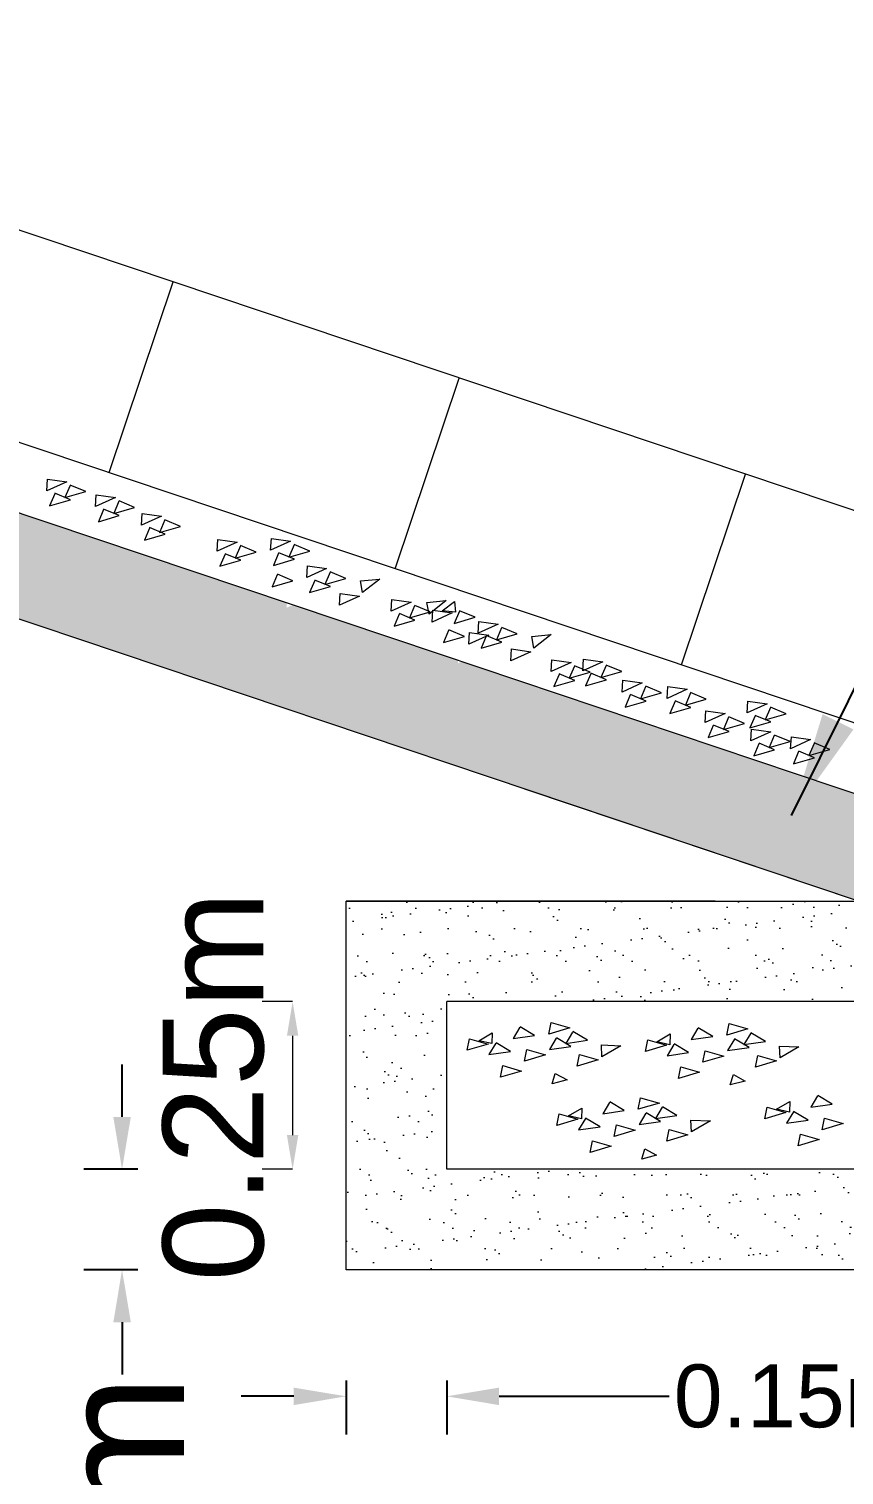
# Model space of a CAD drawing. Header units: inches. Extents: x 15 to 141071, y -30183 to 14738.
# Drawn here: x 69882.05 to 69889.83, y -8794.79 to -8780.98 of the extents above; entities that cross this region are included whole.
import ezdxf

# ---------------------------------------------------------------- set-up
doc = ezdxf.new("R2010")
doc.units = ezdxf.units.IN
doc.header["$MEASUREMENT"] = 0
doc.header["$PDMODE"] = 3
doc.layers.add('LINE', color=7, linetype='Continuous')
doc.styles.add('dim', font='isocp.shx')
doc.styles.get("Standard").update_dxf_attribs({"font": 'arial.ttf'})
doc.dimstyles.get("Standard").update_dxf_attribs({"dimtxt": 0.18, "dimasz": 0.18, "dimexe": 0.18, "dimexo": 0.0625, "dimgap": 0.09, "dimtad": 0, "dimtih": 1, "dimtoh": 1, "dimdec": 4, "dimzin": 0, "dimdsep": 46, "dimtxsty": 'Standard', "dimcen": 0.09, "dimadec": 0, "dimazin": 0, "dimtfac": 1, "dimtdec": 4, "dimtofl": 0, "dimtmove": 0, "dimatfit": 3, "dimfxl": 1, "dimtolj": 1, "dimtzin": 0, "dimarcsym": 0})
doc.dimstyles.new('STANDARD$0', dxfattribs={"dimscale": 0, "dimtxt": 8, "dimasz": 8, "dimexe": 4, "dimexo": 0, "dimgap": 2, "dimtad": 1, "dimdec": 0, "dimzin": 0, "dimdsep": 46, "dimtxsty": 'dim', "dimblk": 'DOTSMALL', "dimcen": 1, "dimclrd": 6, "dimclre": 6, "dimclrt": 256, "dimadec": 0, "dimazin": 0, "dimtfac": 1, "dimtdec": 0, "dimtix": 1, "dimtofl": 0, "dimtmove": 1, "dimatfit": 3, "dimldrblk": 'DOTSMALL', "dimfxl": 6, "dimtolj": 1, "dimtzin": 0, "dimarcsym": 0})

# ---------------------------------------------------------------- blocks, each defined once
blk = doc.blocks.new('*D186')
at = {"layer": 'Defpoints', "color": 0, "linetype": 'ByBlock', "ltscale": 0.5, "transparency": 16777216}
for p in [(69886.034, -8791.867), (69885.074, -8792.827), (69885.074, -8794.034)]:
    blk.add_point(p, dxfattribs=at)
at = {"layer": 'LINE', "color": 0, "lineweight": -2, "ltscale": 0.5, "transparency": 16777216}
for p, q in [((69885.074, -8793.884), (69885.074, -8794.398)), ((69886.034, -8793.884), (69886.034, -8794.398)), ((69884.574, -8794.034), (69884.074, -8794.034)), ((69886.534, -8794.034), (69888.155, -8794.034))]:
    blk.add_line(p, q, dxfattribs=at)
at = {"layer": 'LINE', "color": 0, "linetype": 'ByBlock', "ltscale": 0.5, "transparency": 16777216}
for points in [[(69884.574, -8793.951), (69884.574, -8794.118), (69885.074, -8794.034)], [(69886.534, -8793.951), (69886.534, -8794.118), (69886.034, -8794.034)]]:
    blk.add_solid(points, dxfattribs=at)
at = {"layer": 'LINE', "color": 0, "linetype": 'ByBlock', "lineweight": 20, "ltscale": 0.5, "transparency": 16777216, "insert": (69889.365, -8794.034), "char_height": 0.5, "attachment_point": 5}
blk.add_mtext('\\A1;{\\H1.2x;0.15m}', dxfattribs=at)
blk = doc.blocks.new('*D187')
at = {"layer": 'Defpoints', "color": 0, "linetype": 'ByBlock', "ltscale": 0.5, "transparency": 16777216}
for p in [(69886.034, -8791.867), (69882.936, -8792.827), (69886.034, -8792.827)]:
    blk.add_point(p, dxfattribs=at)
at = {"layer": 'LINE', "color": 0, "lineweight": -2, "ltscale": 0.5, "transparency": 16777216}
for p, q in [((69882.936, -8791.367), (69882.936, -8790.867)), ((69883.086, -8791.867), (69882.572, -8791.867)), ((69883.086, -8792.827), (69882.572, -8792.827)), ((69882.936, -8793.327), (69882.936, -8793.827))]:
    blk.add_line(p, q, dxfattribs=at)
at = {"layer": 'LINE', "color": 0, "linetype": 'ByBlock', "ltscale": 0.5, "transparency": 16777216}
for points in [[(69882.853, -8791.367), (69883.02, -8791.367), (69882.936, -8791.867)], [(69882.853, -8793.327), (69883.02, -8793.327), (69882.936, -8792.827)]]:
    blk.add_solid(points, dxfattribs=at)
at = {"layer": 'LINE', "color": 0, "linetype": 'ByBlock', "lineweight": 20, "ltscale": 0.5, "transparency": 16777216, "insert": (69882.936, -8796.158), "char_height": 1, "attachment_point": 5, "rotation": 90}
blk.add_mtext('\\A1;{\\H1.2x;0.15m}', dxfattribs=at)
blk = doc.blocks.new('*D188')
at = {"layer": 'Defpoints', "color": 0, "linetype": 'ByBlock', "ltscale": 0.5, "transparency": 16777216}
for p in [(69895.634, -8792.827), (69886.034, -8793.18), (69886.034, -8795.309)]:
    blk.add_point(p, dxfattribs=at)
at = {"layer": 'LINE', "color": 0, "lineweight": -2, "ltscale": 0.5, "transparency": 16777216}
for p, q in [((69886.034, -8795.159), (69886.034, -8795.673)), ((69895.634, -8795.159), (69895.634, -8795.673)), ((69886.534, -8795.309), (69889.652, -8795.309)), ((69895.134, -8795.309), (69892.017, -8795.309))]:
    blk.add_line(p, q, dxfattribs=at)
at = {"layer": 'LINE', "color": 0, "linetype": 'ByBlock', "ltscale": 0.5, "transparency": 16777216}
for points in [[(69886.534, -8795.226), (69886.534, -8795.392), (69886.034, -8795.309)], [(69895.134, -8795.226), (69895.134, -8795.392), (69895.634, -8795.309)]]:
    blk.add_solid(points, dxfattribs=at)
at = {"layer": 'LINE', "color": 0, "linetype": 'ByBlock', "lineweight": 20, "ltscale": 0.5, "transparency": 16777216, "insert": (69890.834, -8795.309), "char_height": 0.5, "attachment_point": 5}
blk.add_mtext('\\A1;{\\H1.2x;1.50m}', dxfattribs=at)
blk = doc.blocks.new('*D189')
at = {"layer": 'Defpoints', "color": 0, "linetype": 'ByBlock', "ltscale": 0.5, "transparency": 16777216}
for p in [(69848.886, -8775.512), (69895.565, -8792.827), (69848.886, -8801.51)]:
    blk.add_point(p, dxfattribs=at)
at = {"layer": 'LINE', "color": 0, "lineweight": -2, "ltscale": 0.5, "transparency": 16777216}
for p, q in [((69848.886, -8801.36), (69848.886, -8801.69)), ((69895.565, -8801.36), (69895.565, -8801.69)), ((69849.886, -8801.51), (69871.658, -8801.51)), ((69894.565, -8801.51), (69872.775, -8801.51))]:
    blk.add_line(p, q, dxfattribs=at)
at = {"layer": 'LINE', "color": 0, "linetype": 'ByBlock', "ltscale": 0.5, "transparency": 16777216}
for points in [[(69849.886, -8801.344), (69849.886, -8801.677), (69848.886, -8801.51)], [(69894.565, -8801.344), (69894.565, -8801.677), (69895.565, -8801.51)]]:
    blk.add_solid(points, dxfattribs=at)
at = {"layer": 'LINE', "color": 0, "linetype": 'ByBlock', "lineweight": 20, "ltscale": 0.5, "transparency": 16777216, "insert": (69872.216, -8801.51), "char_height": 0.85, "attachment_point": 5}
blk.add_mtext('\\A1;{\\H1.765x;L}', dxfattribs=at)
blk = doc.blocks.new('*D190')
at = {"layer": 'Defpoints', "color": 0, "linetype": 'ByBlock', "ltscale": 0.5, "transparency": 16777216}
for p in [(69863.729, -8784.868), (69895.634, -8792.827), (69863.729, -8798.178)]:
    blk.add_point(p, dxfattribs=at)
at = {"layer": 'LINE', "color": 0, "lineweight": -2, "ltscale": 0.5, "transparency": 16777216}
for p, q in [((69863.729, -8798.028), (69863.729, -8798.358)), ((69895.634, -8798.028), (69895.634, -8798.358)), ((69864.729, -8798.178), (69876.725, -8798.178)), ((69894.634, -8798.178), (69879.554, -8798.178))]:
    blk.add_line(p, q, dxfattribs=at)
at = {"layer": 'LINE', "color": 0, "linetype": 'ByBlock', "ltscale": 0.5, "transparency": 16777216}
for points in [[(69864.729, -8798.012), (69864.729, -8798.345), (69863.729, -8798.178)], [(69894.634, -8798.012), (69894.634, -8798.345), (69895.634, -8798.178)]]:
    blk.add_solid(points, dxfattribs=at)
at = {"layer": 'LINE', "color": 0, "linetype": 'ByBlock', "lineweight": 20, "ltscale": 0.5, "transparency": 16777216, "insert": (69878.139, -8798.178), "char_height": 0.85, "attachment_point": 5}
blk.add_mtext('\\A1;{\\H1.765x;L/2}', dxfattribs=at)

msp = doc.modelspace()

# ---------------------------------------------------------------- hatches: boundary and pattern name
at = {"linetype": 'Continuous', "lineweight": 20, "ltscale": 0.5}
h = msp.add_hatch(dxfattribs=at)
h.set_pattern_fill('AR-SAND', color=0, scale=0.008, angle=8, style=0)
h.set_pattern_definition([(45.5, (67770.71504, -8182.7452), (-0.067166206, 0.38593879), [0, -0.308864, 0, -0.34544, 0, -0.3302]), (15.5, (67770.71504, -8182.7452), (0.27630863, 0.61792845), [0, -0.166624, 0, -0.278384, 0, -0.10668]), (335.5, (67770.46754, -8182.77998), (0.626475576, 0.089206447), [0, -0.1016, 0, -0.36576, 0, -0.47752]), (325.5, (67770.46754, -8182.78), (0.58007985, 0.26162105), [0, -0.0508, 0, -0.239776, 0, -0.27432])])
h.paths.add_polyline_path([(69886.175368, -8787.022797), (69886.141647, -8787.038163), (69886.143212, -8787.011997), (69885.963955, -8786.951792), (69884.563624, -8786.481479), (69884.505877, -8786.507795), (69884.508557, -8786.462985), (69879.913122, -8784.91957), (69879.607476, -8785.829614), (69891.616956, -8789.863097), (69891.091906, -8789.936888), (69892.569552, -8790.698653), (69895.643867, -8790.266586), (69895.634469, -8790.199714)])
h.paths.add_polyline_path([(69884.627773, -8789.328602), (69884.232881, -8786.518796), (69885.256548, -8786.374929), (69885.65144, -8789.184735)], flags=25)
h = msp.add_hatch(dxfattribs=at)
h.set_pattern_fill('AR-SAND', color=0, scale=0.008, style=0)
h.set_pattern_definition([(37.5, (69576.77145, -8325.5534), (-0.01280025, 0.39153059), [0, -0.308864, 0, -0.34544, 0, -0.3302]), (7.5, (69576.77145, -8325.5534), (0.35961863, 0.5734601), [0, -0.166624, 0, -0.278384, 0, -0.10668]), (327.5, (69576.5215, -8325.5534), (0.6327939, 0.00114975), [0, -0.1016, 0, -0.36576, 0, -0.47752]), (317.5, (69576.5215, -8325.5534), (0.61084516, 0.17834346), [0, -0.0508, 0, -0.239776, 0, -0.27432])])
h.paths.add_polyline_path([(69890.741094, -8789.307243), (69885.074469, -8789.307243), (69885.074469, -8792.827243), (69895.634469, -8792.827243), (69895.634469, -8791.867243), (69886.034469, -8791.867243), (69886.034469, -8790.267243), (69892.661094, -8790.267243)])

# ---------------------------------------------------------------- linework, layer by layer
at = {"color": 0, "linetype": 'Continuous', "lineweight": 20, "ltscale": 0.5}
for p, q in [((69897.074469, -8787.982822), (69858.138329, -8774.905798)), ((69896.892921, -8789.947243), (69858.162068, -8776.939167)), ((69885.963955, -8786.951792), (69864.688692, -8779.806319)), ((69882.812513, -8785.218222), (69883.423804, -8783.398134)), ((69889.961931, -8789.307243), (69874.999374, -8784.281945)), ((69885.542645, -8786.13516), (69886.153937, -8784.315071)), ((69882.217657, -8785.39196), (69882.224388, -8785.279402)), ((69882.408092, -8785.305177), (69882.217657, -8785.39196)), ((69882.224388, -8785.279402), (69882.408092, -8785.305177)), ((69888.272778, -8787.052097), (69888.88407, -8785.232009)), ((69882.293966, -8785.419591), (69882.245034, -8785.53567)), ((69882.444467, -8785.477874), (69882.295813, -8785.41521)), ((69882.440632, -8785.340938), (69882.3917, -8785.457017)), ((69882.3917, -8785.457017), (69882.591133, -8785.39922)), ((69882.591133, -8785.39922), (69882.442479, -8785.336556)), ((69882.682461, -8785.542927), (69882.689192, -8785.43037)), ((69882.872896, -8785.456145), (69882.682461, -8785.542927)), ((69882.689192, -8785.43037), (69882.872896, -8785.456145)), ((69882.245034, -8785.53567), (69882.444467, -8785.477874)), ((69882.75877, -8785.570559), (69882.709837, -8785.686638)), ((69882.909271, -8785.628841), (69882.760617, -8785.566177)), ((69882.905436, -8785.491905), (69882.856503, -8785.607984)), ((69882.856503, -8785.607984), (69883.055937, -8785.550188)), ((69883.055937, -8785.550188), (69882.907283, -8785.487524)), ((69882.709837, -8785.686638), (69882.909271, -8785.628841)), ((69883.121409, -8785.719646), (69883.128139, -8785.607089)), ((69883.311843, -8785.632864), (69883.121409, -8785.719646)), ((69883.128139, -8785.607089), (69883.311843, -8785.632864)), ((69883.293604, -8785.789085), (69883.493037, -8785.731289)), ((69883.344383, -8785.668625), (69883.295451, -8785.784704)), ((69883.493037, -8785.731289), (69883.344383, -8785.668625)), ((69883.197717, -8785.747278), (69883.148785, -8785.863357)), ((69883.148785, -8785.863357), (69883.348218, -8785.805561)), ((69883.348218, -8785.805561), (69883.199564, -8785.742897)), ((69883.842648, -8785.968768), (69883.849379, -8785.856211)), ((69883.849379, -8785.856211), (69884.033083, -8785.881986)), ((69884.354012, -8785.959609), (69884.360743, -8785.847051)), ((69884.544447, -8785.872826), (69884.354012, -8785.959609)), ((69884.360743, -8785.847051), (69884.544447, -8785.872826)), ((69884.033083, -8785.881986), (69883.842648, -8785.968768)), ((69883.918957, -8785.9964), (69883.870025, -8786.112479)), ((69884.069458, -8786.054683), (69883.920804, -8785.992019)), ((69884.065623, -8785.917747), (69884.016691, -8786.033826)), ((69884.016691, -8786.033826), (69884.216124, -8785.976029)), ((69884.216124, -8785.976029), (69884.06747, -8785.913365)), ((69884.430321, -8785.987241), (69884.381389, -8786.103319)), ((69884.580822, -8786.045523), (69884.432168, -8785.982859)), ((69884.576987, -8785.908587), (69884.528055, -8786.024666)), ((69884.528055, -8786.024666), (69884.727488, -8785.96687)), ((69884.727488, -8785.96687), (69884.578834, -8785.904205)), ((69883.870025, -8786.112479), (69884.069458, -8786.054683)), ((69884.381389, -8786.103319), (69884.580822, -8786.045523)), ((69884.698074, -8786.219898), (69884.704805, -8786.107341)), ((69884.888509, -8786.133116), (69884.698074, -8786.219898)), ((69884.704805, -8786.107341), (69884.888509, -8786.133116)), ((69884.416205, -8786.193036), (69884.367272, -8786.309115)), ((69884.367272, -8786.309115), (69884.566706, -8786.251318)), ((69884.566706, -8786.251318), (69884.418052, -8786.188654)), ((69884.774383, -8786.24753), (69884.72545, -8786.363609)), ((69884.924884, -8786.305813), (69884.77623, -8786.243149)), ((69884.921048, -8786.168877), (69884.872116, -8786.284956)), ((69884.872116, -8786.284956), (69885.07155, -8786.227159)), ((69885.07155, -8786.227159), (69884.922896, -8786.164495)), ((69885.210242, -8786.252374), (69885.394774, -8786.233422)), ((69885.230653, -8786.36327), (69885.210242, -8786.252374)), ((69885.394774, -8786.233422), (69885.230653, -8786.36327)), ((69884.72545, -8786.363609), (69884.924884, -8786.305813)), ((69885.010721, -8786.483636), (69885.017452, -8786.371078)), ((69885.201156, -8786.396854), (69885.010721, -8786.483636)), ((69885.017452, -8786.371078), (69885.201156, -8786.396854)), ((69885.504149, -8786.540434), (69885.51088, -8786.427876)), ((69885.51088, -8786.427876), (69885.694584, -8786.453652)), ((69885.694584, -8786.453652), (69885.504149, -8786.540434)), ((69885.580458, -8786.568066), (69885.531526, -8786.684145)), ((69885.730959, -8786.626348), (69885.582305, -8786.563684)), ((69885.727124, -8786.489412), (69885.678192, -8786.605491)), ((69885.678192, -8786.605491), (69885.877625, -8786.547695)), ((69885.877625, -8786.547695), (69885.728971, -8786.485031)), ((69885.845546, -8786.457454), (69886.030078, -8786.438501)), ((69885.865957, -8786.568349), (69885.845546, -8786.457454)), ((69886.030078, -8786.438501), (69885.865957, -8786.568349)), ((69885.895392, -8786.644495), (69885.902122, -8786.531937)), ((69886.085826, -8786.557712), (69885.895392, -8786.644495)), ((69885.902122, -8786.531937), (69886.085826, -8786.557712)), ((69885.991477, -8786.538493), (69886.10693, -8786.447089)), ((69886.118203, -8786.549178), (69885.991477, -8786.538493)), ((69886.15492, -8786.540519), (69886.105988, -8786.656598)), ((69886.10693, -8786.447089), (69886.118203, -8786.549178)), ((69886.305421, -8786.598802), (69886.156767, -8786.536138)), ((69885.531526, -8786.684145), (69885.730959, -8786.626348)), ((69886.105988, -8786.656598), (69886.305421, -8786.598802)), ((69886.333844, -8786.750267), (69886.340574, -8786.63771)), ((69886.524278, -8786.663485), (69886.333844, -8786.750267)), ((69886.340574, -8786.63771), (69886.524278, -8786.663485)), ((69886.556818, -8786.699246), (69886.507886, -8786.815324)), ((69886.707319, -8786.757528), (69886.558665, -8786.694864)), ((69886.051974, -8786.723404), (69886.003042, -8786.839483)), ((69886.003042, -8786.839483), (69886.202475, -8786.781687)), ((69886.202475, -8786.781687), (69886.053821, -8786.719023)), ((69886.244593, -8786.855278), (69886.251324, -8786.742721)), ((69886.435028, -8786.768496), (69886.244593, -8786.855278)), ((69886.251324, -8786.742721), (69886.435028, -8786.768496)), ((69886.410152, -8786.777899), (69886.36122, -8786.893978)), ((69886.36122, -8786.893978), (69886.560653, -8786.836181)), ((69886.560653, -8786.836181), (69886.411999, -8786.773517)), ((69886.507886, -8786.815324), (69886.707319, -8786.757528)), ((69886.846012, -8786.782743), (69887.030544, -8786.76379)), ((69886.866423, -8786.893639), (69886.846012, -8786.782743)), ((69887.030544, -8786.76379), (69886.866423, -8786.893639)), ((69895.634469, -8790.199714), (69885.963955, -8786.951792)), ((69886.646491, -8787.014004), (69886.653222, -8786.901447)), ((69886.836926, -8786.927222), (69886.646491, -8787.014004)), ((69886.653222, -8786.901447), (69886.836926, -8786.927222)), ((69887.029797, -8787.116012), (69887.036528, -8787.003455)), ((69887.220232, -8787.02923), (69887.029797, -8787.116012)), ((69887.036528, -8787.003455), (69887.220232, -8787.02923)), ((69887.252772, -8787.064991), (69887.203839, -8787.18107)), ((69887.403273, -8787.123273), (69887.254619, -8787.060609)), ((69887.332061, -8787.109883), (69887.338792, -8786.997326)), ((69887.522496, -8787.023101), (69887.332061, -8787.109883)), ((69887.338792, -8786.997326), (69887.522496, -8787.023101)), ((69887.555036, -8787.058862), (69887.506103, -8787.174941)), ((69887.506103, -8787.174941), (69887.705537, -8787.117144)), ((69887.705537, -8787.117144), (69887.556883, -8787.05448)), ((69887.106106, -8787.143644), (69887.057173, -8787.259723)), ((69887.057173, -8787.259723), (69887.256607, -8787.201927)), ((69887.256607, -8787.201927), (69887.107953, -8787.139263)), ((69887.203839, -8787.18107), (69887.403273, -8787.123273)), ((69887.40837, -8787.137515), (69887.359437, -8787.253594)), ((69887.359437, -8787.253594), (69887.558871, -8787.195797)), ((69887.558871, -8787.195797), (69887.410217, -8787.133133)), ((69887.708969, -8787.31236), (69887.7157, -8787.199802)), ((69887.899404, -8787.225577), (69887.708969, -8787.31236)), ((69887.7157, -8787.199802), (69887.899404, -8787.225577)), ((69888.082445, -8787.31962), (69887.933791, -8787.256956)), ((69888.136862, -8787.372397), (69888.143593, -8787.259839)), ((69888.143593, -8787.259839), (69888.327297, -8787.285614)), ((69887.785278, -8787.339991), (69887.736345, -8787.45607)), ((69887.736345, -8787.45607), (69887.935779, -8787.398274)), ((69887.935779, -8787.398274), (69887.787125, -8787.33561)), ((69887.931944, -8787.261338), (69887.883011, -8787.377417)), ((69887.883011, -8787.377417), (69888.082445, -8787.31962)), ((69888.327297, -8787.285614), (69888.136862, -8787.372397)), ((69888.363672, -8787.458311), (69888.215018, -8787.395647)), ((69888.359836, -8787.321375), (69888.310904, -8787.437454)), ((69888.310904, -8787.437454), (69888.510338, -8787.379657)), ((69888.510338, -8787.379657), (69888.361684, -8787.316993)), ((69888.213171, -8787.400029), (69888.164238, -8787.516107)), ((69888.164238, -8787.516107), (69888.363672, -8787.458311)), ((69888.500825, -8787.603969), (69888.507556, -8787.491411)), ((69888.69126, -8787.517186), (69888.500825, -8787.603969)), ((69888.507556, -8787.491411), (69888.69126, -8787.517186)), ((69888.900073, -8787.51151), (69888.906804, -8787.398952)), ((69889.090508, -8787.424728), (69888.900073, -8787.51151)), ((69888.906804, -8787.398952), (69889.090508, -8787.424728)), ((69889.126883, -8787.597424), (69888.978229, -8787.53476)), ((69889.123048, -8787.460488), (69889.074116, -8787.576567)), ((69889.074116, -8787.576567), (69889.273549, -8787.518771)), ((69889.273549, -8787.518771), (69889.124895, -8787.456107)), ((69888.577134, -8787.631601), (69888.528201, -8787.747679)), ((69888.727635, -8787.689883), (69888.578981, -8787.627219)), ((69888.7238, -8787.552947), (69888.674867, -8787.669026)), ((69888.674867, -8787.669026), (69888.874301, -8787.611229)), ((69888.874301, -8787.611229), (69888.725647, -8787.548565)), ((69888.976382, -8787.539142), (69888.92745, -8787.655221)), ((69888.92745, -8787.655221), (69889.126883, -8787.597424)), ((69888.936353, -8787.77787), (69888.943084, -8787.665312)), ((69888.943084, -8787.665312), (69889.126788, -8787.691088)), ((69888.528201, -8787.747679), (69888.727635, -8787.689883)), ((69889.126788, -8787.691088), (69888.936353, -8787.77787)), ((69889.012662, -8787.805502), (69888.96373, -8787.921581)), ((69889.163163, -8787.863784), (69889.014509, -8787.80112)), ((69889.159328, -8787.726848), (69889.110396, -8787.842927)), ((69889.110396, -8787.842927), (69889.309829, -8787.785131)), ((69889.309829, -8787.785131), (69889.161175, -8787.722467)), ((69889.315851, -8787.85293), (69889.322582, -8787.740372)), ((69889.506286, -8787.766148), (69889.315851, -8787.85293)), ((69889.322582, -8787.740372), (69889.506286, -8787.766148)), ((69889.538826, -8787.801908), (69889.489894, -8787.917987)), ((69889.689327, -8787.860191), (69889.540673, -8787.797527)), ((69888.96373, -8787.921581), (69889.163163, -8787.863784)), ((69889.39216, -8787.880562), (69889.343228, -8787.996641)), ((69889.343228, -8787.996641), (69889.542661, -8787.938844)), ((69889.542661, -8787.938844), (69889.394007, -8787.87618)), ((69889.489894, -8787.917987), (69889.689327, -8787.860191)), ((69889.961931, -8789.307243), (69886.779179, -8788.23829)), ((69888.594469, -8789.307243), (69885.074469, -8789.307243)), ((69885.074469, -8792.827243), (69885.074469, -8789.307243)), ((69885.074469, -8792.827243), (69885.074469, -8789.307243)), ((69885.074469, -8789.307243), (69889.961931, -8789.307243)), ((69884.563391, -8790.267243), (69884.272191, -8790.267243)), ((69895.634469, -8790.267243), (69886.034469, -8790.267243)), ((69886.034469, -8791.867243), (69886.034469, -8790.267243)), ((69886.340251, -8790.639822), (69886.467302, -8790.565376)), ((69886.467302, -8790.565376), (69886.464257, -8790.66804)), ((69886.731604, -8790.511343), (69886.666993, -8790.619482)), ((69886.872529, -8790.590004), (69886.734043, -8790.507261)), ((69887.006991, -8790.577173), (69887.029322, -8790.466647)), ((69887.207651, -8790.517739), (69887.006991, -8790.577173)), ((69887.029322, -8790.466647), (69887.207651, -8790.517739)), ((69887.234897, -8790.55768), (69887.170286, -8790.665819)), ((69887.375822, -8790.636341), (69887.237336, -8790.553598)), ((69888.431447, -8790.521893), (69888.366836, -8790.630032)), ((69888.572372, -8790.600553), (69888.433886, -8790.517811)), ((69888.706835, -8790.587722), (69888.729165, -8790.477197)), ((69888.907494, -8790.528288), (69888.706835, -8790.587722)), ((69888.729165, -8790.477197), (69888.907494, -8790.528288)), ((69888.93474, -8790.568229), (69888.870129, -8790.676369)), ((69889.075665, -8790.64689), (69888.937179, -8790.564147)), ((69884.563391, -8790.593243), (69884.563391, -8791.541243)), ((69886.230349, -8790.73142), (69886.252679, -8790.620895)), ((69886.431008, -8790.671986), (69886.230349, -8790.73142)), ((69886.252679, -8790.620895), (69886.431008, -8790.671986)), ((69886.464257, -8790.66804), (69886.340251, -8790.639822)), ((69886.501822, -8790.664576), (69886.437211, -8790.772715)), ((69886.642747, -8790.743237), (69886.504261, -8790.660494)), ((69886.666993, -8790.619482), (69886.872529, -8790.590004)), ((69887.078712, -8790.615156), (69887.014101, -8790.723295)), ((69887.014101, -8790.723295), (69887.219637, -8790.693817)), ((69887.219637, -8790.693817), (69887.081151, -8790.611074)), ((69887.170286, -8790.665819), (69887.375822, -8790.636341)), ((69887.509655, -8790.680613), (69887.69503, -8790.687526)), ((69887.514434, -8790.79327), (69887.509655, -8790.680613)), ((69887.69503, -8790.687526), (69887.514434, -8790.79327)), ((69887.930192, -8790.74197), (69887.952522, -8790.631444)), ((69888.130851, -8790.682535), (69887.930192, -8790.74197)), ((69887.952522, -8790.631444), (69888.130851, -8790.682535)), ((69888.040095, -8790.650372), (69888.167145, -8790.575926)), ((69888.1641, -8790.67859), (69888.040095, -8790.650372)), ((69888.201665, -8790.675126), (69888.137054, -8790.783265)), ((69888.167145, -8790.575926), (69888.1641, -8790.67859)), ((69888.342591, -8790.753787), (69888.204104, -8790.671044)), ((69888.366836, -8790.630032), (69888.572372, -8790.600553)), ((69888.778555, -8790.625705), (69888.713944, -8790.733845)), ((69888.713944, -8790.733845), (69888.91948, -8790.704366)), ((69888.91948, -8790.704366), (69888.780994, -8790.621623)), ((69888.870129, -8790.676369), (69889.075665, -8790.64689)), ((69889.209499, -8790.691162), (69889.394873, -8790.698076)), ((69889.214277, -8790.803819), (69889.209499, -8790.691162)), ((69889.394873, -8790.698076), (69889.214277, -8790.803819)), ((69886.437211, -8790.772715), (69886.642747, -8790.743237)), ((69886.776598, -8790.835519), (69886.798928, -8790.724994)), ((69886.977257, -8790.776085), (69886.776598, -8790.835519)), ((69886.798928, -8790.724994), (69886.977257, -8790.776085)), ((69887.279891, -8790.881856), (69887.302221, -8790.77133)), ((69887.48055, -8790.822421), (69887.279891, -8790.881856)), ((69887.302221, -8790.77133), (69887.48055, -8790.822421)), ((69888.137054, -8790.783265), (69888.342591, -8790.753787)), ((69888.476441, -8790.846068), (69888.498772, -8790.735543)), ((69888.677101, -8790.786634), (69888.476441, -8790.846068)), ((69888.498772, -8790.735543), (69888.677101, -8790.786634)), ((69888.979735, -8790.892405), (69889.002065, -8790.78188)), ((69889.180394, -8790.832971), (69888.979735, -8790.892405)), ((69889.002065, -8790.78188), (69889.180394, -8790.832971)), ((69886.546816, -8790.988752), (69886.569147, -8790.878227)), ((69886.747475, -8790.929318), (69886.546816, -8790.988752)), ((69886.569147, -8790.878227), (69886.747475, -8790.929318)), ((69887.039401, -8791.051618), (69887.06993, -8790.953551)), ((69887.06993, -8790.953551), (69887.181787, -8791.014064)), ((69888.24666, -8790.999302), (69888.26899, -8790.888776)), ((69888.447319, -8790.939867), (69888.24666, -8790.999302)), ((69888.26899, -8790.888776), (69888.447319, -8790.939867)), ((69888.739244, -8791.062168), (69888.769774, -8790.964101)), ((69888.769774, -8790.964101), (69888.88163, -8791.024614)), ((69887.181787, -8791.014064), (69887.039401, -8791.051618)), ((69888.88163, -8791.024614), (69888.739244, -8791.062168)), ((69887.586806, -8791.228807), (69887.522195, -8791.336946)), ((69887.727731, -8791.307468), (69887.589245, -8791.224725)), ((69887.862194, -8791.294637), (69887.884524, -8791.184111)), ((69888.062853, -8791.235203), (69887.862194, -8791.294637)), ((69887.884524, -8791.184111), (69888.062853, -8791.235203)), ((69889.180356, -8791.293983), (69889.307406, -8791.219537)), ((69889.307406, -8791.219537), (69889.304361, -8791.322201)), ((69889.571708, -8791.165504), (69889.507097, -8791.273643)), ((69889.507097, -8791.273643), (69889.712633, -8791.244164)), ((69889.712633, -8791.244164), (69889.574147, -8791.161422)), ((69887.085551, -8791.448884), (69887.107881, -8791.338359)), ((69887.28621, -8791.38945), (69887.085551, -8791.448884)), ((69887.107881, -8791.338359), (69887.28621, -8791.38945)), ((69887.195454, -8791.357286), (69887.322504, -8791.28284)), ((69887.319459, -8791.385504), (69887.195454, -8791.357286)), ((69887.357025, -8791.38204), (69887.292413, -8791.490179)), ((69887.322504, -8791.28284), (69887.319459, -8791.385504)), ((69887.49795, -8791.460701), (69887.359463, -8791.377958)), ((69887.522195, -8791.336946), (69887.727731, -8791.307468)), ((69887.933914, -8791.33262), (69887.869303, -8791.440759)), ((69888.074839, -8791.411281), (69887.936353, -8791.328538)), ((69888.090099, -8791.275144), (69888.025488, -8791.383283)), ((69888.025488, -8791.383283), (69888.231024, -8791.353805)), ((69888.231024, -8791.353805), (69888.092538, -8791.271062)), ((69888.364858, -8791.398077), (69888.550232, -8791.40499)), ((69888.369636, -8791.510734), (69888.364858, -8791.398077)), ((69889.070453, -8791.385581), (69889.092783, -8791.275055)), ((69889.271112, -8791.326146), (69889.070453, -8791.385581)), ((69889.092783, -8791.275055), (69889.271112, -8791.326146)), ((69889.304361, -8791.322201), (69889.180356, -8791.293983)), ((69889.341926, -8791.318737), (69889.277315, -8791.426876)), ((69889.277315, -8791.426876), (69889.482851, -8791.397398)), ((69889.482851, -8791.397398), (69889.344365, -8791.314655)), ((69889.616702, -8791.489679), (69889.639033, -8791.379154)), ((69889.639033, -8791.379154), (69889.817362, -8791.430245)), ((69887.292413, -8791.490179), (69887.49795, -8791.460701)), ((69887.6318, -8791.552983), (69887.654131, -8791.442458)), ((69887.83246, -8791.493549), (69887.6318, -8791.552983)), ((69887.654131, -8791.442458), (69887.83246, -8791.493549)), ((69887.869303, -8791.440759), (69888.074839, -8791.411281)), ((69888.135094, -8791.59932), (69888.157424, -8791.488794)), ((69888.157424, -8791.488794), (69888.335753, -8791.539885)), ((69888.550232, -8791.40499), (69888.369636, -8791.510734)), ((69889.386921, -8791.642913), (69889.409251, -8791.532387)), ((69889.409251, -8791.532387), (69889.58758, -8791.583478)), ((69889.817362, -8791.430245), (69889.616702, -8791.489679)), ((69887.402019, -8791.706216), (69887.424349, -8791.595691)), ((69887.602678, -8791.646782), (69887.402019, -8791.706216)), ((69887.424349, -8791.595691), (69887.602678, -8791.646782)), ((69887.894603, -8791.769082), (69887.925133, -8791.671015)), ((69887.925133, -8791.671015), (69888.036989, -8791.731528)), ((69888.335753, -8791.539885), (69888.135094, -8791.59932)), ((69889.58758, -8791.583478), (69889.386921, -8791.642913)), ((69888.036989, -8791.731528), (69887.894603, -8791.769082)), ((69884.563391, -8791.867243), (69884.272191, -8791.867243)), ((69895.634469, -8791.867243), (69886.034469, -8791.867243)), ((69895.634469, -8792.827243), (69885.074469, -8792.827243)), ((69895.634469, -8792.827243), (69885.074469, -8792.827243))]:
    msp.add_line(p, q, dxfattribs=at)
for points in [[(69884.509057, -8790.593243), (69884.617724, -8790.593243), (69884.563391, -8790.267243)], [(69884.509057, -8791.541243), (69884.617724, -8791.541243), (69884.563391, -8791.867243)]]:
    msp.add_solid(points, dxfattribs=at)

# ---------------------------------------------------------------- texts
at = {"layer": 'LINE', "color": 0, "linetype": 'ByBlock', "lineweight": 20, "ltscale": 0.5, "insert": (69883.81035, -8791.075619), "char_height": 0.96, "attachment_point": 5, "rotation": 90}
msp.add_mtext('\\A1;0.25m', dxfattribs=at)

# ---------------------------------------------------------------- dimensions: what is measured, and where the dimension line sits
at = {"layer": 'LINE', "color": 0, "linetype": 'ByBlock', "lineweight": 20, "ltscale": 0.5}
for base, p1, p2, text, dimstyle, override, picture, middle in [((69848.886439, -8801.51038), (69895.565213, -8792.827243), (69848.886439, -8775.5117), '{\\H1.765x;L}', 'Standard', {"dimtxt": 0.85, "dimasz": 1, "dimfxl": 0.15, "dimfxlon": 1}, '*D189', (69872.216392, -8801.51038)), ((69863.728692, -8798.178415), (69895.634469, -8792.827243), (69863.728692, -8784.868129), '{\\H1.765x;L/2}', 'Standard', {"dimtxt": 0.85, "dimasz": 1, "dimfxl": 0.15, "dimfxlon": 1}, '*D190', (69878.139257, -8798.178415)), ((69885.074469, -8794.034297), (69886.034469, -8791.867243), (69885.074469, -8792.827243), '{\\H1.2x;0.15m}', 'STANDARD$0', {"dimscale": 1, "dimtxt": 0.5, "dimasz": 0.5, "dimexe": 0.364, "dimexo": 0.219, "dimgap": 0.09, "dimtad": 0, "dimdec": 2, "dimpost": 'm', "dimtxsty": 'Standard', "dimcen": 0.09, "dimclrd": 0, "dimclre": 0, "dimclrt": 0, "dimtix": 0, "dimtmove": 0, "dimfxl": 0.15, "dimfxlon": 1}, '*D186', (69889.36526, -8794.034297))]:
    dim = msp.add_linear_dim(base=base, p1=p1, p2=p2, text=text, dimstyle=dimstyle, override=override, dxfattribs=at)
    dim.commit()
    dim.dimension.update_dxf_attribs({"geometry": picture, "text_midpoint": middle, "dimtype": 160})
dim = msp.add_linear_dim(base=(69882.936332, -8792.827243), p1=(69886.034469, -8791.867243), p2=(69886.034469, -8792.827243), angle=90, text='{\\H1.2x;0.15m}', dimstyle='STANDARD$0', override={"dimscale": 1, "dimtxt": 1, "dimasz": 0.5, "dimexe": 0.364, "dimexo": 0.219, "dimgap": 0.09, "dimtad": 0, "dimdec": 2, "dimpost": 'm', "dimtxsty": 'Standard', "dimcen": 0.09, "dimclrd": 0, "dimclre": 0, "dimclrt": 0, "dimtix": 0, "dimtmove": 0, "dimfxl": 0.15, "dimfxlon": 1}, dxfattribs=at)
dim.commit()
dim.dimension.update_dxf_attribs({"geometry": '*D187', "text_midpoint": (69882.936332, -8796.158035), "dimtype": 160})
dim = msp.add_linear_dim(base=(69886.034469, -8795.309048), p1=(69895.634469, -8792.827243), p2=(69886.034469, -8793.179837), text='{\\H1.2x;1.50m}', dimstyle='STANDARD$0', override={"dimscale": 1, "dimtxt": 0.5, "dimasz": 0.5, "dimexe": 0.364, "dimexo": 0.219, "dimgap": 0.09, "dimtad": 0, "dimdec": 2, "dimpost": 'm', "dimtxsty": 'Standard', "dimcen": 0.09, "dimclrd": 0, "dimclre": 0, "dimclrt": 0, "dimtix": 0, "dimtmove": 0, "dimfxl": 0.15, "dimfxlon": 1}, dxfattribs=at)
dim.commit()
dim.dimension.update_dxf_attribs({"geometry": '*D188', "text_midpoint": (69890.834469, -8795.309048)})

# ---------------------------------------------------------------- leaders
at = {"color": 0, "linetype": 'Continuous', "lineweight": 20, "ltscale": 0.5}
msp.add_leader([(69889.324265, -8788.492127), (69892.628912, -8781.818352), (69893.441401, -8781.843858)], dimstyle='Standard', override={"dimtxt": 850, "dimasz": 1, "dimdec": 2, "dimlfac": 0.001, "dimpost": 'm', "dimfxl": 0.15, "dimfxlon": 1}, dxfattribs=at)

doc.saveas('drawing.dxf')
